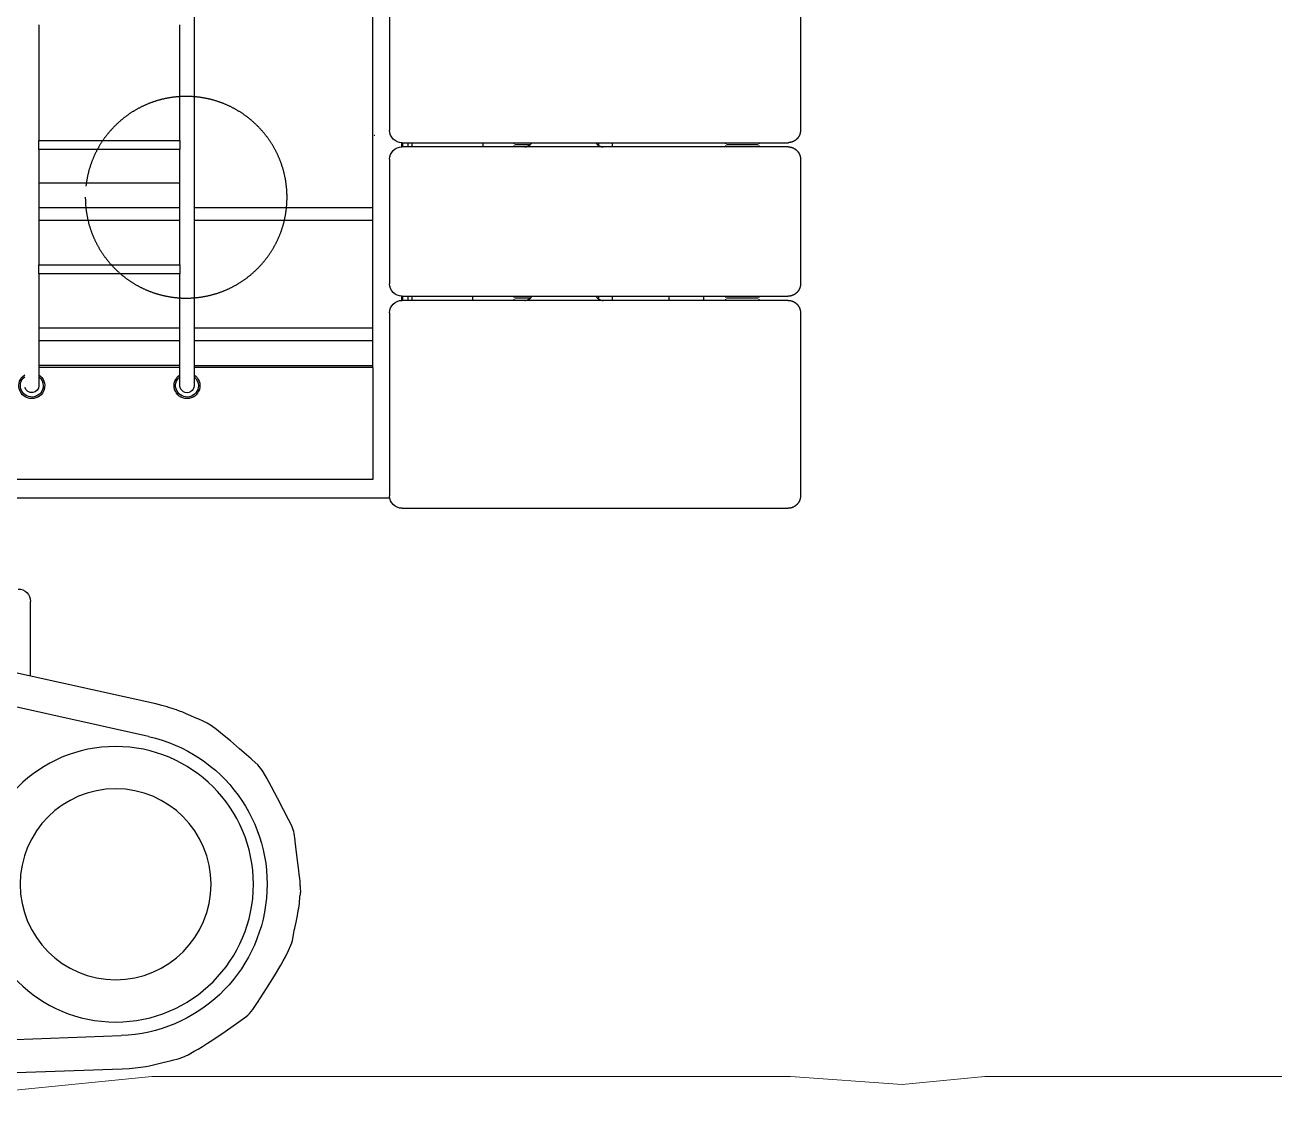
# Model space of a CAD drawing. Header units: millimetres. Extents: x -2078669 to -1085629, y -5987148 to 310365.
# Drawn here: x -1603015 to -1595492, y -773274 to -766816 of the extents above; entities that cross this region are included whole.
import ezdxf

# ---------------------------------------------------------------- set-up
doc = ezdxf.new("R2010")
doc.units = ezdxf.units.MM
doc.header["$LTSCALE"] = 500
doc.linetypes.add('PHANTOM', pattern=[8, 3, -1, 1, -1, 1, -1])
doc.layers.add('2', color=7, linetype='Continuous')
doc.layers.add('D-BGD', color=7, linetype='Continuous', lineweight=13)
doc.layers.add('D-BYP-STRB', color=5, linetype='Continuous', lineweight=25)

# ---------------------------------------------------------------- blocks, each defined once
blk = doc.blocks.new('A$C57306f55')
at = {"layer": 'D-BYP-STRB', "linetype": 'Continuous'}
for p, q in [((1461, 4242.6), (1461, 2360.9)), ((1030, 2327.2), (1030, 3497.6)), ((0, 3191.4), (0, 2891.4)), ((990, 3191.4), (990, 2891.4)), ((1495, 2866.8), (1495, 3145.1)), ((1835, 3145.1), (1835, 2866.8)), ((466.5, 2861.4), (30, 2861.4)), ((100, 2859.4), (100, 2858.4)), ((180, 2858.4), (180, 2859.4)), ((454, 2861.4), (454, 2851.4)), ((529.4, 2861.4), (466.5, 2861.4)), ((486, 2854.8), (486, 2861.4)), ((940, 2861.4), (529.4, 2861.4)), ((690, 2858.4), (690, 2859.4)), ((765, 2861.4), (765, 2851.4)), ((936.4, 2861.4), (936.4, 2851.4)), ((960, 2861.4), (940, 2861.4)), ((946, 2861.4), (946, 2851.4)), ((958.2, 2851.4), (958.2, 2861.4)), ((960.4, 2851.4), (960.4, 2861.4)), ((1495, 2866.8), (1495, 2845.1)), ((1835, 2866.8), (1495, 2866.8)), ((1835, 2845.1), (1835, 2866.8)), ((30, 2851.4), (466.5, 2851.4)), ((100, 2854.4), (100, 2853.4)), ((102, 2856.4), (140, 2856.4)), ((140, 2856.4), (178, 2856.4)), ((180, 2853.4), (180, 2854.4)), ((466.5, 2851.4), (529.4, 2851.4)), ((529.4, 2851.4), (940, 2851.4)), ((651.9, 2856.4), (688, 2856.4)), ((690, 2853.4), (690, 2854.4)), ((940, 2851.4), (960, 2851.4)), ((1495, 2566.8), (1495, 2845.1)), ((1495, 2845.1), (1835, 2845.1)), ((1835, 2845.1), (1835, 2566.8)), ((0, 2821.4), (0, 2521.4)), ((990, 2821.4), (990, 2521.4)), ((1835, 2764.9), (1495, 2764.9)), ((1461, 2704.9), (1030, 2704.9)), ((1835, 2704.9), (1495, 2704.9)), ((1461, 2674.9), (1030, 2674.9)), ((1835, 2674.9), (1495, 2674.9)), ((1495, 2566.8), (1495, 2545.1)), ((1835, 2566.8), (1495, 2566.8)), ((1835, 2545.1), (1835, 2566.8)), ((1495, 2360.9), (1495, 2545.1)), ((1495, 2545.1), (1835, 2545.1)), ((1835, 2545.1), (1835, 2360.9)), ((466.5, 2491.4), (30, 2491.4)), ((30, 2481.4), (466.5, 2481.4)), ((100, 2489.4), (100, 2488.4)), ((100, 2484.4), (100, 2483.4)), ((102, 2486.4), (140, 2486.4)), ((140, 2486.4), (178, 2486.4)), ((180, 2488.4), (180, 2489.4)), ((180, 2483.4), (180, 2484.4)), ((233.7, 2491.4), (233.7, 2481.4)), ((316.3, 2481.4), (316.3, 2491.4)), ((454, 2491.4), (454, 2481.4)), ((529.4, 2491.4), (466.5, 2491.4)), ((466.5, 2481.4), (529.4, 2481.4)), ((486, 2484.8), (486, 2491.4)), ((940, 2491.4), (529.4, 2491.4)), ((529.4, 2481.4), (940, 2481.4)), ((651.9, 2486.4), (688, 2486.4)), ((690, 2488.4), (690, 2489.4)), ((690, 2483.4), (690, 2484.4)), ((790, 2491.4), (790, 2481.4)), ((936.4, 2491.4), (936.4, 2481.4)), ((960, 2491.4), (940, 2491.4)), ((940, 2481.4), (960, 2481.4)), ((946, 2491.4), (946, 2481.4)), ((958.2, 2481.4), (958.2, 2491.4)), ((960.4, 2481.4), (960.4, 2491.4)), ((0, 2451.4), (0, 2010.4)), ((990, 2451.4), (990, 2010.4)), ((1461, 2414.9), (1030, 2414.9)), ((1835, 2414.9), (1495, 2414.9)), ((1461, 2384.9), (1030, 2384.9)), ((1835, 2384.9), (1495, 2384.9)), ((1030, 2319.9), (1030, 2327.2)), ((1461, 2324.9), (1030, 2324.9)), ((1030, 2319.9), (1030, 2307.9)), ((1030, 2319.9), (1461, 2319.9)), ((1105, 2319.9), (1105, 2319.9)), ((1113.5, 2319.9), (1113.5, 2319.9)), ((1122, 2319.9), (1122, 2319.9)), ((1293.5, 2319.9), (1293.5, 2319.9)), ((1302, 2319.9), (1302, 2319.9)), ((1310.5, 2319.9), (1310.5, 2319.9)), ((1339, 2319.9), (1339, 2319.9)), ((1342, 2319.9), (1342, 2319.9)), ((1350.5, 2319.9), (1350.5, 2319.9)), ((1409, 2319.9), (1409, 2319.9)), ((1495, 2324.9), (1835, 2324.9)), ((1495, 2319.9), (1835, 2319.9)), ((1030, 2307.9), (1030, 2061.9)), ((1030, 2061.9), (1030, 2049.9)), ((1030, 2049.9), (5020, 2049.9)), ((1045, 2005.9), (989.7, 2005.9)), ((1773.9, 2005.9), (1045, 2005.9)), ((1835.9, 2005.9), (1773.9, 2005.9)), ((2005, 2005.9), (1835.9, 2005.9)), ((466.5, 1980.4), (30, 1980.4)), ((529.4, 1980.4), (466.5, 1980.4)), ((940, 1980.4), (529.4, 1980.4)), ((960, 1980.4), (940, 1980.4)), ((1855, 1576.1), (1855, 1755.9)), ((1553.2, 1508.8), (2501.2, 1720.1)), ((1570.6, 1430.7), (2517.6, 1641.8)), ((2145.2, 691.5), (1637, 709.7)), ((2142.3, 611.6), (1634.1, 629.7))]:
    blk.add_line(p, q, dxfattribs=at)
for points in [[(0, 2891.4), (0, 2890.7, 0.006148), (0, 2890, 0.00597), (0.1, 2889.3, 0.005927), (0.1, 2888.6, 0.006058), (0.2, 2887.8, 0.006122), (0.3, 2887.1, 0.006169), (0.4, 2886.4, 0.006203), (0.6, 2885.6, 0.006268), (0.7, 2884.9, 0.006307), (0.9, 2884.1, 0.006364), (1.1, 2883.4, 0.006398), (1.3, 2882.6, 0.006452), (1.6, 2881.9, 0.006484), (1.8, 2881.1, 0.006533), (2.1, 2880.4, 0.006563), (2.4, 2879.7, 0.006607), (2.7, 2878.9, 0.006633), (3.1, 2878.2, 0.006673), (3.4, 2877.5, 0.006696), (3.8, 2876.8, 0.006729), (4.2, 2876.1, 0.006749), (4.7, 2875.4, 0.006777), (5.1, 2874.7, 0.006793), (5.6, 2874, 0.006815), (6.1, 2873.3, 0.006827), (6.6, 2872.7, 0.006843), (7.1, 2872.1, 0.006851), (7.6, 2871.4, 0.006861), (8.2, 2870.8, 0.006865), (8.8, 2870.2, 0.006868), (9.4, 2869.7, 0.006868), (10, 2869.1, 0.006865), (10.6, 2868.6, 0.00686), (11.3, 2868, 0.006851), (11.9, 2867.5, 0.006843), (12.6, 2867, 0.006827), (13.2, 2866.6, 0.006815), (13.9, 2866.1, 0.006793), (14.6, 2865.7, 0.006777), (15.3, 2865.3, 0.00675), (16, 2864.9, 0.006729), (16.8, 2864.5, 0.006693), (17.5, 2864.2, 0.006673), (18.2, 2863.9, 0.006644), (19, 2863.6, 0.006604), (19.7, 2863.3, 0.006526), (20.4, 2863, 0.006544), (21.2, 2862.8, 0.006608), (21.9, 2862.6, 0.006414), (22.7, 2862.4, 0.005989), (23.4, 2862.2, 0.006495), (24.2, 2862, 0.00756), (24.9, 2861.9, 0.00585), (25.7, 2861.8, 0.002309), (26.3, 2861.7, 0.007895), (27.1, 2861.6, 0.01336), (28.4, 2861.5, 0.006697), (30, 2861.4)], [(492.7, 2861.4), (492.6, 2861.1, -0.004606), (492.4, 2860.8, -0.004565), (492.2, 2860.6, -0.004556), (492, 2860.3, -0.004594), (491.8, 2860, -0.004614), (491.6, 2859.7, -0.004628), (491.4, 2859.4, -0.004638), (491.2, 2859.1, -0.004655), (491, 2858.8, -0.004665), (490.8, 2858.6, -0.004679), (490.6, 2858.3, -0.004687), (490.3, 2858, -0.004698), (490.1, 2857.8, -0.004704), (489.9, 2857.5, -0.004712), (489.6, 2857.3, -0.004717), (489.4, 2857, -0.004723), (489.1, 2856.8, -0.004725), (488.8, 2856.5, -0.004728), (488.6, 2856.3, -0.004728), (488.3, 2856, -0.004729), (488, 2855.8, -0.004727), (487.8, 2855.6, -0.004725), (487.5, 2855.4, -0.004649), (487.2, 2855.2, -0.004482), (486.9, 2855, -0.00442), (486.6, 2854.8, -0.004441), (486.3, 2854.6, -0.004447), (486, 2854.4, -0.004438), (485.7, 2854.2, -0.004433), (485.4, 2854, -0.004429), (485.1, 2853.9, -0.004426), (484.7, 2853.7, -0.004418), (484.4, 2853.5, -0.004413), (484.1, 2853.4, -0.004405), (483.8, 2853.2, -0.004399), (483.5, 2853.1, -0.004388), (483.1, 2852.9, -0.004381), (482.8, 2852.8, -0.004369), (482.5, 2852.7, -0.004361), (482.2, 2852.6, -0.004348), (481.8, 2852.5, -0.004339), (481.5, 2852.4, -0.004322), (481.2, 2852.3, -0.004314), (480.8, 2852.2, -0.004305), (480.5, 2852.1, -0.004284), (480.2, 2852, -0.004243), (479.8, 2851.9, -0.004264), (479.5, 2851.8, -0.004324), (479.2, 2851.8, -0.004199), (478.8, 2851.7, -0.00392), (478.5, 2851.7, -0.004283), (478.2, 2851.6, -0.005037), (477.8, 2851.6, -0.003865), (477.5, 2851.5, -0.001439), (477.2, 2851.5, -0.005318), (476.8, 2851.5, -0.009068), (476.3, 2851.5, -0.004495), (475.5, 2851.4)], [(664.5, 2851.4), (664.1, 2851.4, -0.004053), (663.8, 2851.5, -0.003989), (663.5, 2851.5, -0.003973), (663.2, 2851.5, -0.004021), (662.8, 2851.5, -0.004044), (662.5, 2851.5, -0.004061), (662.2, 2851.6, -0.004074), (661.9, 2851.6, -0.004097), (661.5, 2851.7, -0.004112), (661.2, 2851.7, -0.004132), (660.9, 2851.8, -0.004145), (660.6, 2851.8, -0.004165), (660.2, 2851.9, -0.004178), (659.9, 2852, -0.004196), (659.6, 2852.1, -0.004208), (659.2, 2852.1, -0.004225), (658.9, 2852.2, -0.004236), (658.6, 2852.3, -0.004252), (658.3, 2852.4, -0.004262), (657.9, 2852.5, -0.004277), (657.6, 2852.7, -0.004286), (657.3, 2852.8, -0.004299), (657, 2852.9, -0.004307), (656.6, 2853, -0.004319), (656.3, 2853.2, -0.004326), (656, 2853.3, -0.004336), (655.7, 2853.5, -0.004342), (655.4, 2853.6, -0.00435), (655.1, 2853.8, -0.004356), (654.8, 2854, -0.004366), (654.4, 2854.1, -0.004367), (654.1, 2854.3, -0.004362), (653.8, 2854.5, -0.004378), (653.5, 2854.7, -0.004425), (653.3, 2854.9, -0.004372), (653, 2855.1, -0.004204), (652.7, 2855.3, -0.004448), (652.4, 2855.5, -0.005182), (652.1, 2855.7, -0.005656), (651.8, 2855.9, -0.005976), (651.6, 2856.2, -0.006098), (651.3, 2856.4, -0.006035), (651.1, 2856.6, -0.006027), (650.8, 2856.9, -0.006064), (650.6, 2857.1, -0.006063), (650.3, 2857.4, -0.006021), (650.1, 2857.6, -0.006066), (649.9, 2857.9, -0.006174), (649.7, 2858.2, -0.005996), (649.5, 2858.5, -0.005596), (649.3, 2858.7, -0.006132), (649.1, 2859, -0.007238), (648.9, 2859.3, -0.005513), (648.7, 2859.6, -0.001986), (648.6, 2859.9, -0.007634), (648.4, 2860.2, -0.012964), (648.1, 2860.7, -0.006335), (647.8, 2861.4)], [(30, 2851.4), (29.3, 2851.4, 0.006147), (28.6, 2851.4, 0.00597), (27.9, 2851.4, 0.005927), (27.1, 2851.3, 0.006058), (26.4, 2851.2, 0.006122), (25.7, 2851.1, 0.006169), (24.9, 2851, 0.006203), (24.2, 2850.9, 0.006268), (23.4, 2850.7, 0.006307), (22.7, 2850.5, 0.006363), (21.9, 2850.3, 0.006398), (21.2, 2850.1, 0.006452), (20.4, 2849.9, 0.006484), (19.7, 2849.6, 0.006533), (19, 2849.3, 0.006563), (18.2, 2849, 0.006607), (17.5, 2848.7, 0.006633), (16.8, 2848.4, 0.006672), (16, 2848, 0.006695), (15.3, 2847.6, 0.006729), (14.6, 2847.2, 0.006749), (13.9, 2846.8, 0.006777), (13.2, 2846.3, 0.006793), (12.6, 2845.9, 0.006815), (11.9, 2845.4, 0.006827), (11.3, 2844.9, 0.006843), (10.6, 2844.3, 0.006851), (10, 2843.8, 0.00686), (9.4, 2843.2, 0.006865), (8.8, 2842.7, 0.006868), (8.2, 2842.1, 0.006868), (7.6, 2841.5, 0.006865), (7.1, 2840.8, 0.00686), (6.6, 2840.2, 0.006851), (6.1, 2839.5, 0.006843), (5.6, 2838.9, 0.006827), (5.1, 2838.2, 0.006815), (4.7, 2837.5, 0.006793), (4.2, 2836.8, 0.006777), (3.8, 2836.1, 0.00675), (3.4, 2835.4, 0.006729), (3.1, 2834.7, 0.006693), (2.7, 2834, 0.006673), (2.4, 2833.2, 0.006644), (2.1, 2832.5, 0.006604), (1.8, 2831.7, 0.006526), (1.6, 2831, 0.006544), (1.3, 2830.3, 0.006609), (1.1, 2829.5, 0.006414), (0.9, 2828.8, 0.005989), (0.7, 2828, 0.006495), (0.6, 2827.3, 0.00756), (0.4, 2826.5, 0.00585), (0.3, 2825.8, 0.002309), (0.2, 2825.1, 0.007895), (0.1, 2824.3, 0.01336), (0.1, 2823.1, 0.006697), (0, 2821.4)], [(0, 2521.4), (0, 2520.7, 0.006148), (0, 2520, 0.00597), (0.1, 2519.3, 0.005927), (0.1, 2518.6, 0.006059), (0.2, 2517.8, 0.006123), (0.3, 2517.1, 0.00617), (0.4, 2516.4, 0.006203), (0.6, 2515.6, 0.006269), (0.7, 2514.9, 0.006308), (0.9, 2514.1, 0.006364), (1.1, 2513.4, 0.006398), (1.3, 2512.6, 0.006452), (1.6, 2511.9, 0.006484), (1.8, 2511.1, 0.006533), (2.1, 2510.4, 0.006563), (2.4, 2509.7, 0.006607), (2.7, 2508.9, 0.006633), (3.1, 2508.2, 0.006673), (3.4, 2507.5, 0.006696), (3.8, 2506.8, 0.006729), (4.2, 2506.1, 0.006749), (4.7, 2505.4, 0.006777), (5.1, 2504.7, 0.006793), (5.6, 2504, 0.006815), (6.1, 2503.3, 0.006827), (6.6, 2502.7, 0.006843), (7.1, 2502.1, 0.006851), (7.6, 2501.4, 0.00686), (8.2, 2500.8, 0.006864), (8.8, 2500.2, 0.006867), (9.4, 2499.7, 0.006867), (10, 2499.1, 0.006864), (10.6, 2498.6, 0.00686), (11.3, 2498, 0.00685), (11.9, 2497.5, 0.006842), (12.6, 2497, 0.006826), (13.2, 2496.6, 0.006814), (13.9, 2496.1, 0.006792), (14.6, 2495.7, 0.006776), (15.3, 2495.3, 0.006749), (16, 2494.9, 0.006729), (16.8, 2494.5, 0.006692), (17.5, 2494.2, 0.006673), (18.2, 2493.9, 0.006643), (19, 2493.6, 0.006603), (19.7, 2493.3, 0.006525), (20.4, 2493, 0.006543), (21.2, 2492.8, 0.006608), (21.9, 2492.6, 0.006414), (22.7, 2492.4, 0.005989), (23.4, 2492.2, 0.006494), (24.2, 2492, 0.007559), (24.9, 2491.9, 0.005849), (25.7, 2491.8, 0.002308), (26.3, 2491.7, 0.007894), (27.1, 2491.6, 0.013359), (28.4, 2491.5, 0.006696), (30, 2491.4)], [(30, 2481.4), (29.3, 2481.4, 0.006148), (28.6, 2481.4, 0.00597), (27.9, 2481.4, 0.005927), (27.1, 2481.3, 0.006059), (26.4, 2481.2, 0.006122), (25.7, 2481.1, 0.00617), (24.9, 2481, 0.006203), (24.2, 2480.9, 0.006269), (23.4, 2480.7, 0.006308), (22.7, 2480.5, 0.006364), (21.9, 2480.3, 0.006398), (21.2, 2480.1, 0.006452), (20.4, 2479.9, 0.006485), (19.7, 2479.6, 0.006534), (19, 2479.3, 0.006563), (18.2, 2479, 0.006607), (17.5, 2478.7, 0.006634), (16.8, 2478.4, 0.006673), (16, 2478, 0.006696), (15.3, 2477.6, 0.00673), (14.6, 2477.2, 0.006749), (13.9, 2476.8, 0.006777), (13.2, 2476.3, 0.006793), (12.6, 2475.9, 0.006815), (11.9, 2475.4, 0.006827), (11.3, 2474.9, 0.006843), (10.6, 2474.3, 0.006851), (10, 2473.8, 0.006861), (9.4, 2473.2, 0.006865), (8.8, 2472.7, 0.006868), (8.2, 2472.1, 0.006868), (7.6, 2471.5, 0.006864), (7.1, 2470.8, 0.00686), (6.6, 2470.2, 0.00685), (6.1, 2469.5, 0.006842), (5.6, 2468.9, 0.006827), (5.1, 2468.2, 0.006815), (4.7, 2467.5, 0.006792), (4.2, 2466.8, 0.006777), (3.8, 2466.1, 0.00675), (3.4, 2465.4, 0.006729), (3.1, 2464.7, 0.006693), (2.7, 2464, 0.006673), (2.4, 2463.2, 0.006644), (2.1, 2462.5, 0.006604), (1.8, 2461.7, 0.006526), (1.6, 2461, 0.006544), (1.3, 2460.3, 0.006609), (1.1, 2459.5, 0.006415), (0.9, 2458.8, 0.00599), (0.7, 2458, 0.006495), (0.6, 2457.3, 0.00756), (0.4, 2456.5, 0.00585), (0.3, 2455.8, 0.002309), (0.2, 2455.1, 0.007896), (0.1, 2454.3, 0.013361), (0.1, 2453.1, 0.006698), (0, 2451.4)], [(492.7, 2491.4), (492.6, 2491.1, -0.004606), (492.4, 2490.8, -0.004565), (492.2, 2490.6, -0.004557), (492, 2490.3, -0.004595), (491.8, 2490, -0.004615), (491.6, 2489.7, -0.004628), (491.4, 2489.4, -0.004638), (491.2, 2489.1, -0.004655), (491, 2488.8, -0.004666), (490.8, 2488.6, -0.004679), (490.6, 2488.3, -0.004687), (490.3, 2488, -0.004698), (490.1, 2487.8, -0.004705), (489.9, 2487.5, -0.004713), (489.6, 2487.3, -0.004717), (489.4, 2487, -0.004723), (489.1, 2486.8, -0.004725), (488.8, 2486.5, -0.004729), (488.6, 2486.3, -0.004729), (488.3, 2486, -0.004729), (488, 2485.8, -0.004728), (487.8, 2485.6, -0.004726), (487.5, 2485.4, -0.004649), (487.2, 2485.2, -0.004482), (486.9, 2485, -0.004419), (486.6, 2484.8, -0.004441), (486.3, 2484.6, -0.004446), (486, 2484.4, -0.004437), (485.7, 2484.2, -0.004432), (485.4, 2484, -0.004428), (485.1, 2483.9, -0.004425), (484.7, 2483.7, -0.004417), (484.4, 2483.5, -0.004412), (484.1, 2483.4, -0.004404), (483.8, 2483.2, -0.004398), (483.5, 2483.1, -0.004387), (483.1, 2482.9, -0.00438), (482.8, 2482.8, -0.004368), (482.5, 2482.7, -0.00436), (482.2, 2482.6, -0.004347), (481.8, 2482.5, -0.004338), (481.5, 2482.4, -0.004321), (481.2, 2482.3, -0.004313), (480.8, 2482.2, -0.004304), (480.5, 2482.1, -0.004283), (480.2, 2482, -0.004242), (479.8, 2481.9, -0.004263), (479.5, 2481.8, -0.004323), (479.2, 2481.8, -0.004198), (478.8, 2481.7, -0.003919), (478.5, 2481.7, -0.004282), (478.2, 2481.6, -0.005036), (477.8, 2481.6, -0.003864), (477.5, 2481.5, -0.001439), (477.2, 2481.5, -0.005317), (476.8, 2481.5, -0.009066), (476.3, 2481.5, -0.004494), (475.5, 2481.4)], [(664.5, 2481.4), (664.1, 2481.4, -0.004123), (663.8, 2481.5, -0.004056), (663.5, 2481.5, -0.00404), (663.1, 2481.5, -0.004089), (662.8, 2481.5, -0.004113), (662.5, 2481.5, -0.004131), (662.2, 2481.6, -0.004143), (661.8, 2481.6, -0.004168), (661.5, 2481.7, -0.004182), (661.2, 2481.7, -0.004204), (660.8, 2481.8, -0.004217), (660.5, 2481.8, -0.004238), (660.2, 2481.9, -0.00425), (659.8, 2482, -0.00427), (659.5, 2482.1, -0.004281), (659.2, 2482.2, -0.004299), (658.8, 2482.3, -0.00431), (658.5, 2482.4, -0.004327), (658.2, 2482.5, -0.004337), (657.8, 2482.6, -0.004352), (657.5, 2482.7, -0.004361), (657.2, 2482.8, -0.004374), (656.8, 2483, -0.004382), (656.5, 2483.1, -0.004394), (656.2, 2483.2, -0.004401), (655.9, 2483.4, -0.004412), (655.5, 2483.5, -0.004418), (655.2, 2483.7, -0.004426), (654.9, 2483.9, -0.004431), (654.6, 2484, -0.004438), (654.3, 2484.2, -0.004442), (654, 2484.4, -0.004447), (653.7, 2484.6, -0.00445), (653.4, 2484.8, -0.004454), (653.1, 2485, -0.004456), (652.8, 2485.2, -0.004457), (652.5, 2485.4, -0.004458), (652.2, 2485.6, -0.004459), (651.9, 2485.8, -0.004459), (651.7, 2486.1, -0.004458), (651.4, 2486.3, -0.004455), (651.1, 2486.5, -0.00445), (650.8, 2486.8, -0.00445), (650.6, 2487, -0.004452), (650.3, 2487.3, -0.004438), (650.1, 2487.5, -0.004406), (649.8, 2487.8, -0.004437), (649.6, 2488.1, -0.004514), (649.4, 2488.3, -0.004386), (649.1, 2488.6, -0.004097), (648.9, 2488.9, -0.004496), (648.7, 2489.1, -0.005317), (648.5, 2489.4, -0.004065), (648.3, 2489.7, -0.001471), (648.1, 2489.9, -0.005647), (647.9, 2490.3, -0.009664), (647.5, 2490.8, -0.004767), (647.1, 2491.4)], [(0, 2010.4), (0, 2009.7, 0.006148), (0, 2009, 0.00597), (0.1, 2008.3, 0.005927), (0.1, 2007.6, 0.006059), (0.2, 2006.8, 0.006122), (0.3, 2006.1, 0.00617), (0.4, 2005.4, 0.006203), (0.6, 2004.6, 0.006269), (0.7, 2003.9, 0.006307), (0.9, 2003.1, 0.006364), (1.1, 2002.4, 0.006398), (1.3, 2001.6, 0.006452), (1.6, 2000.9, 0.006484), (1.8, 2000.1, 0.006533), (2.1, 1999.4, 0.006563), (2.4, 1998.7, 0.006607), (2.7, 1997.9, 0.006633), (3.1, 1997.2, 0.006673), (3.4, 1996.5, 0.006696), (3.8, 1995.8, 0.006729), (4.2, 1995.1, 0.006749), (4.7, 1994.4, 0.006777), (5.1, 1993.7, 0.006793), (5.6, 1993, 0.006815), (6.1, 1992.3, 0.006827), (6.6, 1991.7, 0.006843), (7.1, 1991.1, 0.006851), (7.6, 1990.4, 0.00686), (8.2, 1989.8, 0.006864), (8.8, 1989.2, 0.006867), (9.4, 1988.7, 0.006867), (10, 1988.1, 0.006864), (10.6, 1987.6, 0.00686), (11.3, 1987, 0.00685), (11.9, 1986.5, 0.006842), (12.6, 1986, 0.006827), (13.2, 1985.6, 0.006814), (13.9, 1985.1, 0.006792), (14.6, 1984.7, 0.006777), (15.3, 1984.3, 0.006749), (16, 1983.9, 0.006729), (16.8, 1983.5, 0.006692), (17.5, 1983.2, 0.006673), (18.2, 1982.9, 0.006644), (19, 1982.6, 0.006604), (19.7, 1982.3, 0.006525), (20.4, 1982, 0.006543), (21.2, 1981.8, 0.006608), (21.9, 1981.6, 0.006414), (22.7, 1981.4, 0.005989), (23.4, 1981.2, 0.006494), (24.2, 1981, 0.007559), (24.9, 1980.9, 0.005849), (25.7, 1980.8, 0.002309), (26.3, 1980.7, 0.007894), (27.1, 1980.6, 0.013359), (28.4, 1980.5, 0.006697), (30, 1980.4)]]:
    blk.add_lwpolyline(points, format="xyb", dxfattribs=at)
for points in [[(98, 2861.4), (98, 2861.4)], [(180, 2859.4), (180, 2859.5)], [(690, 2859.4), (690, 2859.5)], [(100, 2858.4), (100, 2858.4)], [(100, 2853.4), (100, 2853.4)], [(102, 2856.4), (102, 2856.4)], [(178, 2856.4), (178, 2856.4)], [(180, 2854.4), (180, 2854.5)], [(182, 2851.4), (182, 2851.4)], [(688, 2856.4), (688, 2856.4)], [(690, 2854.4), (690, 2854.5)], [(692, 2851.4), (692, 2851.4)], [(98, 2491.4), (98, 2491.4)], [(100, 2488.4), (100, 2488.4)], [(100, 2483.4), (100, 2483.4)], [(102, 2486.4), (102, 2486.4)], [(178, 2486.4), (178, 2486.4)], [(180, 2489.4), (180, 2489.5)], [(180, 2484.4), (180, 2484.5)], [(182, 2481.4), (182, 2481.4)], [(688, 2486.4), (688, 2486.4)], [(690, 2489.4), (690, 2489.5)], [(690, 2484.4), (690, 2484.5)], [(692, 2481.4), (692, 2481.4)], [(1461, 2360.9), (1461, 2354.9), (1461, 2347.9), (1461, 2340.1), (1461, 2331.9), (1461, 2323.5), (1461, 2315.4), (1461, 2307.7), (1461, 2300.8), (1461, 2295), (1461, 2290.2), (1461, 2286.2), (1461, 2283), (1461, 2280.5), (1461, 2278.6), (1461, 2277.1), (1461, 2275.9)], [(1495, 2275.9), (1495, 2277.1), (1495, 2278.6), (1495, 2280.5), (1495, 2283), (1495, 2286.2), (1495, 2290.2), (1495, 2295), (1495, 2300.8), (1495, 2307.7), (1495, 2315.4), (1495, 2323.5), (1495, 2331.9), (1495, 2340.1), (1495, 2347.9), (1495, 2354.9), (1495, 2360.9)], [(1835, 2360.9), (1835, 2354.9), (1835, 2347.9), (1835, 2340.1), (1835, 2331.9), (1835, 2323.5), (1835, 2315.4), (1835, 2307.7), (1835, 2300.8), (1835, 2295), (1835, 2290.2), (1835, 2286.2), (1835, 2283), (1835, 2280.5), (1835, 2278.6), (1835, 2277.1), (1835, 2275.9)], [(1634.1, 629.7), (1617.3, 630.8), (1602.7, 632), (1589.1, 633.6), (1576.9, 635.5), (1568.3, 637.1), (1559, 639.1), (1549, 641.6), (1535.9, 644.9), (1525.5, 647.6), (1518.4, 649.3), (1512.9, 650.6), (1499.6, 653.8), (1488.2, 657.8), (1475.3, 663.7), (1460.4, 671.9), (1451.2, 677.3), (1440.8, 683.8), (1429, 691.3), (1416, 699.9), (1386.3, 719.9), (1353.3, 742.8), (1336.6, 754.9), (1331.6, 759.1), (1327.4, 763.1), (1323.5, 767.5), (1319.4, 772.7), (1308, 789.8), (1286.7, 822.9), (1267.6, 853.6), (1252.3, 879.2), (1246.1, 890), (1240.9, 899.3), (1233.1, 914.8), (1227.6, 927.8), (1225.7, 933.5), (1224.1, 939.2), (1221.4, 952.9), (1220.5, 958.1), (1219.6, 962.8), (1218.5, 968.3), (1215.3, 983.4), (1212.8, 995.3), (1211.1, 1003.8), (1209.8, 1011), (1208.7, 1017), (1207.9, 1022.7), (1207.3, 1028.2), (1206.8, 1033.6), (1206.5, 1039.6), (1206.2, 1043.8), (1205.9, 1046), (1205.3, 1047.8), (1204.8, 1049.6), (1204.4, 1051.4), (1204.2, 1053.7), (1204.1, 1056.5), (1204.3, 1064.1), (1205, 1074.4), (1205.6, 1081), (1206.4, 1088.7), (1207.4, 1097.7), (1208.6, 1107.9), (1211.5, 1131.9), (1215.5, 1164.4), (1217.3, 1178.4), (1217.6, 1180.4), (1219.8, 1196.5), (1220.8, 1201.5), (1222, 1205.9), (1223.6, 1210.4), (1225.7, 1215.4), (1233.4, 1230.8), (1245.2, 1253.5), (1260, 1281.7), (1274.4, 1308.9), (1285.7, 1330.1), (1294.4, 1345.5), (1297.6, 1350.4), (1300.6, 1354.5), (1303.8, 1358.2), (1307.7, 1362.1), (1321.3, 1374.4), (1323.7, 1376.5), (1351.6, 1401), (1373.6, 1420), (1392.1, 1435.4), (1406.7, 1447.1), (1418.8, 1455.9), (1429.3, 1462.6), (1438.7, 1467.6), (1449.8, 1472.3), (1454.4, 1474.1), (1460.3, 1476.6), (1468.9, 1480.4), (1479.9, 1485.2), (1488.3, 1488.8), (1496.2, 1491.9), (1503.6, 1494.7), (1508.7, 1496.4), (1514.1, 1498.2), (1519.8, 1499.9), (1525.8, 1501.7), (1538.5, 1505.1), (1553.2, 1508.8)]]:
    blk.add_lwpolyline(points, dxfattribs=at)
at = {"layer": 'D-BYP-STRB', "linetype": 'PHANTOM'}
blk.add_circle((1480, 2729.9), 243, dxfattribs=at)
at = {"layer": 'D-BYP-STRB', "linetype": 'Continuous'}
for radius in [332, 230]:
    blk.add_circle((1650, 1074.4), radius, dxfattribs=at)
for centre, radius, start, end in [((960, 2891.4), 30, 270, 0), ((1025.6, 2879.9), 1.2, 270, 0), ((960, 2821.4), 30, 0, 90), ((960, 2521.4), 30, 270, 0), ((960, 2451.4), 30, 0, 90), ((1478, 2275.9), 31.2, 123.0532, 270), ((1478, 2275.9), 27.5, 128.1835, 180), ((1478, 2275.9), 27.5, 180, 51.8165), ((1478, 2275.9), 31.2, 270, 56.9468), ((1852, 2275.9), 31.2, 123.0532, 270), ((1852, 2275.9), 27.5, 128.1835, 180), ((1852, 2275.9), 27.5, 180, 51.8165), ((1852, 2275.9), 31.2, 270, 56.9468), ((1478, 2275.9), 17, 179.9986, 0.0014), ((1852, 2275.9), 17, 179.9986, 344.0565), ((960, 2010.4), 30, 270, 0), ((1885, 1755.9), 30, 90, 180), ((1650, 1074.4), 365, 102.5673, 267.955), ((1235, 1070.9), 30, 180, 182.1466)]:
    blk.add_arc(centre, radius, start, end, dxfattribs=at)

msp = doc.modelspace()

# ---------------------------------------------------------------- linework, layer by layer
at = {"layer": 'D-BGD', "linetype": 'Continuous', "lineweight": 13, "elevation": 708000}
msp.add_lwpolyline([(-1595013.3, -773149.6), (-1596289.8, -773149.6), (-1597234.3, -773149.6), (-1597731.6, -773199.2), (-1598403.6, -773149.6), (-1599173.3, -773149.6), (-1599742.8, -773149.6), (-1600615.1, -773149.6), (-1601794, -773149.6), (-1602056.8, -773149.6), (-1602251.3, -773149.6), (-1603498.6, -773273.9)], dxfattribs=at)

# ---------------------------------------------------------------- block references
at = {"layer": '2', "xscale": -2.5, "yscale": 2.5, "zscale": 2.5}
msp.add_blockref('A$C57306f55', (-1598344.2, -774678.2, 708000), dxfattribs=at)

doc.saveas('drawing.dxf')
